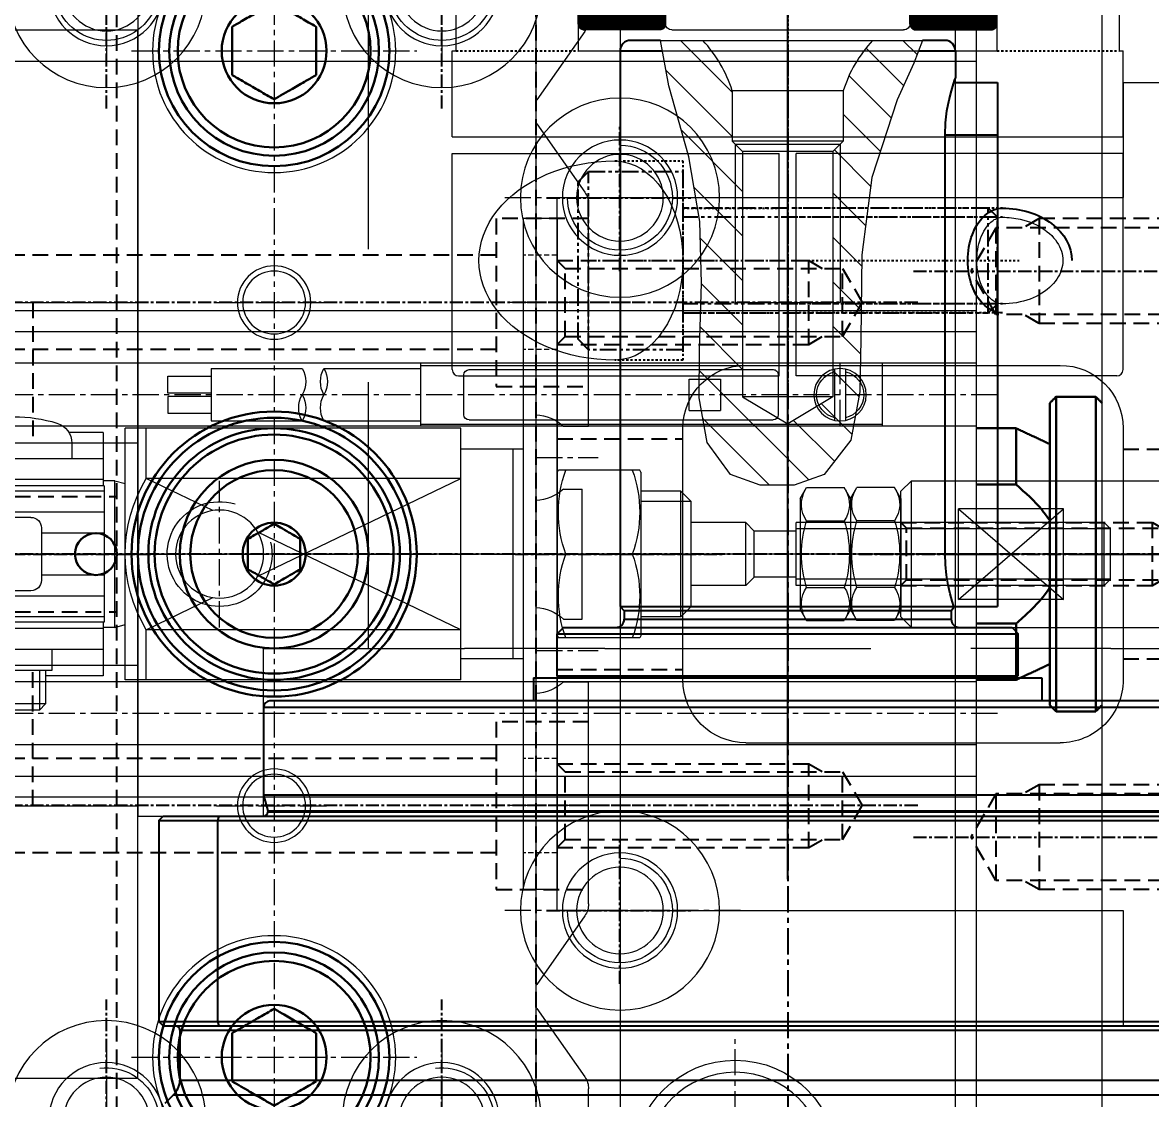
# Model space of a CAD drawing. Header units: millimetres. Extents: x -32759 to 129432, y 390 to 54305.
# Drawn here: x 21057.5 to 21111.3, y 24550.9 to 24602.3 of the extents above; entities that cross this region are included whole.
import ezdxf

# ---------------------------------------------------------------- set-up
doc = ezdxf.new("R2010")
doc.units = ezdxf.units.MM
for name, pattern in [('CENTER', [2, 1.25, -0.25, 0.25, -0.25]), ('DASHED', [19.05, 12.7, -6.35]), ('HIDDEN', [0.375, 0.25, -0.125]), ('PHANTOM2', [31.75, 15.875, -3.175, 3.175, -3.175, 3.175, -3.175])]:
    doc.linetypes.add(name, pattern=pattern)
for name, color, linetype in [('02___PRT_ALL_AXES', 7, 'Continuous'), ('1', 20, 'Continuous'), ('2', 2, 'DASHED'), ('7_ALL_FEATURES', 7, 'Continuous'), ('CENTER', 1, 'CENTER'), ('CL', 1, 'CENTER'), ('HIDDEN', 2, 'HIDDEN'), ('HL', 2, 'HIDDEN'), ('PHANTOM', 4, 'PHANTOM2'), ('THIN', 3, 'Continuous')]:
    doc.layers.add(name, color=color, linetype=linetype)
doc.layers.add('_BODY', color=7, linetype='Continuous', lineweight=13)
doc.styles.get("Standard").update_dxf_attribs({"font": 'arial.ttf'})
doc.dimstyles.new('AM_ISO$0', dxfattribs={"dimtxt": 3.5, "dimasz": 3.5, "dimexe": 1, "dimexo": 1, "dimgap": 1.5, "dimtad": 1, "dimdsep": 46, "dimtxsty": 'Standard', "dimcen": 0, "dimclrd": 256, "dimclre": 256, "dimclrt": 2, "dimadec": 0, "dimazin": 2, "dimtp": 0.1, "dimtm": 0.1, "dimtfac": 0.71, "dimtdec": 3, "dimtmove": 0, "dimatfit": 3, "dimfxl": 1, "dimlwd": -1, "dimlwe": -1, "dimarcsym": 1})

# ---------------------------------------------------------------- blocks, each defined once
blk = doc.blocks.new('A$C5A9C4EEB')
at = {"color": 6, "linetype": 'Continuous', "lineweight": 15}
for p, q in [((2, 5), (2, 57)), ((2, 0), (2, 5)), ((84.5, 0), (2, 0))]:
    blk.add_line(p, q, dxfattribs=at)
at = {"layer": '1'}
blk.add_line((-1, 31), (89, 31), dxfattribs=at)
at = {"layer": '2', "lineweight": 15}
for p, q in [((10, 46.412), (10, 56)), ((10, 46.412), (10, 39.73)), ((10, 22.27), (10, 39.73)), ((10, 22.27), (10, 15.588)), ((10, 6), (10, 15.588)), ((10, 11), (86, 11)), ((2, 6), (10, 6))]:
    blk.add_line(p, q, dxfattribs=at)
blk = doc.blocks.new('JO COUPLING_JC32C')
at = {"layer": 'THIN'}
h = blk.add_hatch(dxfattribs=at)
h.set_pattern_fill('ANSI37', color=256, scale=0.1, style=0)
h.set_pattern_definition([(45, (14464.551106, 2501.035035), (-0.008838835, 0.008838835), []), (135, (14464.551106, 2501.035035), (-0.008838835, -0.008838835), [])])
edge = h.paths.add_edge_path()
edge.add_line((14463.932, 2505.83), (14474.332, 2505.83))
edge.add_arc((14474.332, 2506.13), 0.3, 270, 360)
edge.add_line((14474.632, 2506.13), (14474.632, 2509.689))
edge.add_arc((14474.332, 2509.689), 0.3, 0, 90)
edge.add_line((14474.332, 2509.989), (14463.932, 2509.989))
edge.add_arc((14463.932, 2509.689), 0.3, 90, 180)
edge.add_line((14463.632, 2509.689), (14463.632, 2506.13))
edge.add_arc((14463.932, 2506.13), 0.3, 180, 270)
at = {"layer": 'THIN', "extrusion": (-2.99932e-32, -1.22461e-16, -1)}
h = blk.add_hatch(dxfattribs=at)
h.set_pattern_fill('ANSI37', color=256, scale=0.1, angle=180, style=0)
h.set_pattern_definition([(225, (-14464.551106, 2498.964965), (0.008838835, -0.008838835), []), (315, (-14464.551106, 2498.964965), (0.008838835, 0.008838835), [])])
edge = h.paths.add_edge_path()
edge.add_line((-14463.932, 2494.17), (-14474.332, 2494.17))
edge.add_arc((-14474.332, 2493.87), 0.3, 90, 180)
edge.add_line((-14474.632, 2493.87), (-14474.632, 2490.311))
edge.add_arc((-14474.332, 2490.311), 0.3, 180, 270)
edge.add_line((-14474.332, 2490.011), (-14463.932, 2490.011))
edge.add_arc((-14463.932, 2490.311), 0.3, 270, 360)
edge.add_line((-14463.632, 2490.311), (-14463.632, 2493.87))
edge.add_arc((-14463.932, 2493.87), 0.3, 0, 90)
at = {"ltscale": 0.1}
for p, q in [((14447.432, 2516), (14462.332, 2516)), ((14447.132, 2515.7), (14447.132, 2484.3)), ((14462.632, 2515.7), (14462.632, 2505.83)), ((14462.632, 2505.83), (14474.332, 2505.83)), ((14474.632, 2505.53), (14474.632, 2494.47)), ((14457.732, 2484), (14457.732, 2503.2)), ((14457.732, 2503.2), (14458.532, 2503.2)), ((14458.532, 2503.2), (14458.532, 2484)), ((14462.632, 2494.17), (14474.332, 2494.17)), ((14462.632, 2484.3), (14462.632, 2494.17)), ((14457.732, 2484), (14447.432, 2484)), ((14458.532, 2484), (14462.332, 2484))]:
    blk.add_line(p, q, dxfattribs=at)
at = {"ltscale": 0.1, "extrusion": (1.22461e-16, -2.99932e-32, -1)}
for p, q in [((14479.732, 2516), (14475.632, 2516)), ((14475.632, 2516), (14475.632, 2515.819)), ((14479.732, 2516), (14479.732, 2484)), ((14490.832, 2516), (14480.532, 2516)), ((14480.532, 2516), (14480.532, 2500.4)), ((14463.632, 2515.519), (14463.632, 2510.289)), ((14475.632, 2515.819), (14463.932, 2515.819)), ((14491.132, 2515.7), (14491.132, 2500.4)), ((14463.932, 2509.989), (14475.632, 2509.989)), ((14475.632, 2509.989), (14475.632, 2490.011)), ((14491.132, 2500.4), (14480.532, 2500.4)), ((14491.132, 2499.6), (14480.532, 2499.6)), ((14480.532, 2484), (14480.532, 2499.6)), ((14491.132, 2484.3), (14491.132, 2499.6)), ((14463.632, 2489.711), (14463.632, 2484.481)), ((14475.632, 2490.011), (14463.932, 2490.011)), ((14463.932, 2484.181), (14475.632, 2484.181)), ((14475.632, 2484.181), (14475.632, 2484)), ((14479.732, 2484), (14475.632, 2484)), ((14490.832, 2484), (14480.532, 2484))]:
    blk.add_line(p, q, dxfattribs=at)
at = {"ltscale": 0.1}
blk.add_lwpolyline([(14463.932, 2505.83), (14474.332, 2505.83, 0.414214), (14474.632, 2506.13), (14474.632, 2509.689, 0.414214), (14474.332, 2509.989), (14463.932, 2509.989, 0.414214), (14463.632, 2509.689), (14463.632, 2506.13, 0.414214)], format="xyb", close=True, dxfattribs=at)
at = {"ltscale": 0.1, "extrusion": (-2.99932e-32, -1.22461e-16, -1)}
blk.add_lwpolyline([(-14463.932, 2494.17), (-14474.332, 2494.17, 0.414214), (-14474.632, 2493.87), (-14474.632, 2490.311, 0.414214), (-14474.332, 2490.011), (-14463.932, 2490.011, 0.414214), (-14463.632, 2490.311), (-14463.632, 2493.87, 0.414214)], format="xyb", close=True, dxfattribs=at)
at = {"ltscale": 0.1}
blk.add_circle((14452.632, 2489), 4.75, dxfattribs=at)
for centre, start, end in [((14447.432, 2515.7), 90, 180), ((14462.332, 2515.7), 0, 90), ((14474.332, 2505.53), 0, 90), ((14474.332, 2494.47), 270, 0), ((14447.432, 2484.3), 180, 270), ((14462.332, 2484.3), 270, 0)]:
    blk.add_arc(centre, 0.3, start, end, dxfattribs=at)
at = {"ltscale": 0.1, "extrusion": (1.22461e-16, -2.99932e-32, -1)}
for centre, start, end in [((-14490.832, 2515.7), 90, 180), ((-14463.932, 2515.519), 0, 90), ((-14463.932, 2510.289), 270, 0), ((-14463.932, 2489.711), 0, 90), ((-14463.932, 2484.481), 270, 0), ((-14490.832, 2484.3), 180, 270)]:
    blk.add_arc(centre, 0.3, start, end, dxfattribs=at)
at = {"ltscale": 0.1}
for major_axis, ratio, start_param, end_param in [((0, 6.486), 0.732362, 4.712389, 7.853982), ((4.75, 0), 0.682723, 3.141593, 6.283185)]:
    blk.add_ellipse((14485.632, 2508.243), major_axis=major_axis, ratio=ratio, start_param=start_param, end_param=end_param, dxfattribs=at)
for points, knots in [([(14487.699, 2489.756), (14487.699, 2489.875), (14487.668, 2489.996), (14487.527, 2490.247), (14487.415, 2490.376), (14487.107, 2490.612), (14486.912, 2490.719), (14486.466, 2490.881), (14486.216, 2490.938), (14485.577, 2491.001), (14485.18, 2490.97), (14484.475, 2490.787), (14484.169, 2490.634), (14483.795, 2490.324), (14483.686, 2490.179), (14483.584, 2489.944), (14483.565, 2489.85), (14483.565, 2489.756)], [0, 0, 0, 0, 0.355811, 0.355811, 0.711622, 0.711622, 1.067433, 1.067433, 1.423243, 1.423243, 1.944891, 1.944891, 2.466538, 2.466538, 2.861213, 2.861213, 3.141593, 3.141593, 3.141593, 3.141593]), ([(14483.565, 2489.756), (14483.565, 2489.468), (14483.597, 2489.18), (14483.758, 2488.463), (14483.936, 2488.057), (14484.396, 2487.412), (14484.676, 2487.173), (14485.259, 2486.893), (14485.562, 2486.848), (14486.16, 2486.943), (14486.458, 2487.085), (14486.997, 2487.559), (14487.235, 2487.891), (14487.576, 2488.682), (14487.677, 2489.138), (14487.698, 2489.653), (14487.699, 2489.705), (14487.699, 2489.756)], [1.570796, 1.570796, 1.570796, 1.570796, 1.860533, 1.860533, 2.327208, 2.327208, 2.793882, 2.793882, 3.260557, 3.260557, 3.727231, 3.727231, 4.193906, 4.193906, 4.66058, 4.66058, 4.712389, 4.712389, 4.712389, 4.712389])]:
    blk.add_open_spline(points, degree=3, knots=knots, dxfattribs=at)
at = {"layer": 'CENTER', "ltscale": 0.05}
for p, q in [((14485.632, 2509.043), (14485.632, 2488.956)), ((14446.332, 2500), (14491.932, 2500)), ((14452.632, 2494.05), (14452.632, 2483.95)), ((14457.682, 2489), (14447.582, 2489))]:
    blk.add_line(p, q, dxfattribs=at)
at = {"layer": 'HIDDEN', "ltscale": 0.1, "extrusion": (1.22461e-16, -2.99932e-32, -1)}
for p, q in [((14475.632, 2515.819), (14475.632, 2509.989)), ((14475.632, 2490.011), (14475.632, 2484.181))]:
    blk.add_line(p, q, dxfattribs=at)
at = {"layer": 'HIDDEN', "ltscale": 0.1}
for p, q in [((14480.882, 2508.243), (14480.882, 2505)), ((14490.382, 2505), (14490.382, 2508.243)), ((14462.632, 2505.83), (14462.632, 2494.17)), ((14480.882, 2505), (14490.382, 2505)), ((14483.132, 2505), (14483.132, 2500.4)), ((14488.132, 2505), (14488.132, 2500.4)), ((14483.132, 2489.756), (14483.132, 2499.6)), ((14483.565, 2489.756), (14483.565, 2499.6)), ((14487.699, 2489.756), (14487.699, 2499.6)), ((14488.132, 2489.756), (14488.132, 2499.6))]:
    blk.add_line(p, q, dxfattribs=at)
at = {"layer": 'PHANTOM', "ltscale": 0.05}
for p, q in [((14489.882, 2509.5), (14481.382, 2509.5)), ((14483.565, 2490), (14483.565, 2505)), ((14487.699, 2490), (14487.699, 2505)), ((14488.132, 2490.433), (14483.132, 2490.433))]:
    blk.add_line(p, q, dxfattribs=at)
for points in [[(14489.882, 2505), (14489.882, 2509.5), (14489.382, 2510), (14481.882, 2510), (14481.382, 2509.5), (14481.382, 2505)], [(14455.042, 2489), (14453.837, 2491.087), (14451.427, 2491.087), (14450.222, 2489), (14451.427, 2486.913), (14453.837, 2486.913)]]:
    blk.add_lwpolyline(points, close=True, dxfattribs=at)
blk.add_lwpolyline([(14488.132, 2505), (14488.132, 2490.433), (14487.699, 2490), (14483.565, 2490), (14483.132, 2490.433), (14483.132, 2505)], dxfattribs=at)
for radius in [4.25, 2.41]:
    blk.add_circle((14452.632, 2489), radius, dxfattribs=at)
at = {"layer": 'THIN', "ltscale": 0.1}
for major_axis, ratio, start_param in [((2.5, 0), 0.662355, 0), ((0, 3.312), 0.754883, 1.570796)]:
    blk.add_ellipse((14485.632, 2489.756), major_axis=major_axis, ratio=ratio, start_param=start_param, end_param=3.141593, dxfattribs=at)
blk.add_text('JC32C', height=0.96).set_placement((14447.856, 2514.256))
blk = doc.blocks.new('A$C276F20C4')
at = {"color": 7, "linetype": 'Continuous'}
for p, q in [((0, 26.938), (0, 39.422)), ((0, 39.422), (1.083, 39.021)), ((1.083, 39.021), (2.827, 38.219)), ((2.827, 38.219), (6.544, 37.007)), ((6.544, 37.007), (10.233, 36.537)), ((10.233, 36.537), (14.245, 36.481)), ((14.245, 36.481), (16.766, 36.447)), ((16.766, 36.447), (19.066, 36.011)), ((2.4, 35.65), (2.4, 30.35)), ((2.4, 35.65), (4.8, 35.65)), ((4.8, 35.65), (4.8, 30.35)), ((4.8, 35.65), (5.3, 35.15)), ((19.066, 36.011), (20.698, 34.744)), ((4.95, 30.5), (4.95, 35.5)), ((5.3, 35.15), (5.3, 30.85)), ((5.3, 35.15), (17, 35.15)), ((12.5, 30.5), (12.5, 35.5)), ((17, 35.15), (17, 30.85)), ((17, 35.15), (18.292, 33)), ((20.698, 34.744), (21.215, 33.305)), ((17, 30.85), (18.292, 33)), ((21.215, 33.305), (21.22, 31.687)), ((21.22, 31.687), (20.698, 30.276)), ((4.8, 30.35), (5.3, 30.85)), ((5.3, 30.85), (17, 30.85)), ((2.4, 30.35), (4.8, 30.35)), ((20.698, 30.276), (19.172, 29.151)), ((19.172, 29.151), (17.046, 28.777)), ((8.632, 28.801), (5.557, 28.29)), ((11.582, 28.889), (8.632, 28.801)), ((14.741, 28.787), (11.582, 28.889)), ((17.046, 28.777), (14.741, 28.787)), ((5.557, 28.29), (2.171, 27.332)), ((2.171, 27.332), (0, 26.938))]:
    blk.add_line(p, q, dxfattribs=at)
at = {"color": 2, "linetype": 'Continuous'}
for p, q in [((0, 38.492), (0.678, 39.171)), ((0.377, 36.748), (2.156, 38.527)), ((1.686, 35.935), (3.688, 37.938)), ((3.522, 35.65), (5.288, 37.416)), ((5.221, 35.229), (6.948, 36.955)), ((7.264, 35.15), (8.83, 36.716)), ((9.386, 35.15), (10.765, 36.53)), ((11.507, 35.15), (12.858, 36.501)), ((13.628, 35.15), (14.95, 36.472)), ((15.75, 35.15), (17.002, 36.402)), ((17.327, 34.606), (18.785, 36.064)), ((4.95, 35.5), (12.5, 35.5)), ((18.123, 33.281), (20.072, 35.23)), ((15.746, 28.782), (20.965, 34.001)), ((18.036, 28.951), (21.219, 32.134)), ((4.288, 27.931), (7.207, 30.85)), ((7.01, 28.532), (9.328, 30.85)), ((9.424, 28.825), (11.45, 30.85)), ((11.609, 28.888), (13.571, 30.85)), ((13.664, 28.822), (15.692, 30.85)), ((0, 27.886), (2.464, 30.35)), ((1.433, 27.198), (4.586, 30.35)), ((4.95, 30.5), (12.5, 30.5))]:
    blk.add_line(p, q, dxfattribs=at)
at = {"color": 7, "linetype": 'Continuous'}
for centre, start, end in [((4.296, 41.658), 227.0043, 252.4828), ((4.296, 24.342), 107.5172, 132.9957)]:
    blk.add_arc(centre, 6.3, start, end, dxfattribs=at)
at = {"layer": '02___PRT_ALL_AXES', "color": 7, "linetype": 'Continuous'}
for p, q in [((30.3, 44), (28.3, 44)), ((27.1, 40.9), (27.2, 40.8)), ((27.2, 40.8), (27.2, 25.2)), ((27.2, 40.8), (27.6, 40.8)), ((27, 25), (27.2, 25.2)), ((27.2, 25.2), (27.6, 25.2)), ((30.3, 22), (28.3, 22)), ((31.8, 8), (36, 8))]:
    blk.add_line(p, q, dxfattribs=at)
at = {"layer": '02___PRT_ALL_AXES', "color": 2, "linetype": 'CENTER'}
blk.add_line((0.343, 33), (138.531, 33), dxfattribs=at)
at = {"layer": '7_ALL_FEATURES', "color": 7, "linetype": 'Continuous'}
for p, q in [((37, 3.2), (37, 62.8)), ((37.2, 3), (37.2, 63)), ((46.8, 3), (46.8, 63)), ((47, 3.2), (47, 62.8)), ((47.2, 4), (47.2, 62)), ((49.586, 4), (49.586, 62)), ((50.293, 3.707), (50.293, 62.293)), ((31.5, 57.7), (31.5, 8.3)), ((31.8, 8), (31.8, 58)), ((36, 58), (36, 8)), ((36.746, 8.2), (36.746, 57.8)), ((36.8, 8.2), (36.8, 57.8)), ((30.4, 20.872), (30.4, 45.128)), ((30.4, 45.128), (31.5, 45.128)), ((28, 43.7), (28.3, 44)), ((28, 22.3), (28, 43.7)), ((28.3, 22), (28.3, 44)), ((30.3, 22), (30.3, 44)), ((30.3, 43.31), (30.4, 43.31)), ((2, 40.932), (2, 43)), ((2, 43), (27, 43)), ((4.5, 40.505), (4.5, 43)), ((24.5, 40.505), (24.5, 43)), ((27, 25), (27, 43)), ((0.5, 39.237), (0.5, 41)), ((0.5, 41), (1.8, 41)), ((0, 40.5), (0, 39.422)), ((24.5, 40.505), (4.5, 40.505)), ((27.6, 25.2), (27.6, 40.8)), ((0, 26.938), (0, 25.5)), ((0.5, 25), (0.5, 27.029)), ((0.5, 25), (27, 25)), ((30.3, 22.69), (30.4, 22.69)), ((28, 22.3), (28.3, 22)), ((30.4, 20.872), (31.5, 20.872)), ((36, 8), (36.746, 8.2)), ((36.746, 8.2), (36.8, 8.2)), ((37, 5.87), (37.2, 5.792)), ((37.2, 5.792), (46.8, 5.792)), ((46.8, 5.792), (47, 5.87)), ((47.2, 4), (49.586, 4)), ((50.293, 3.707), (50.707, 3.293)), ((37.2, 3), (37, 3.2)), ((37.2, 3), (46.8, 3)), ((47, 3.2), (46.8, 3))]:
    blk.add_line(p, q, dxfattribs=at)
for points in [[(2.066, 40.91), (1.865, 40.977), (1.8, 41)], [(27, 40.931), (26.747, 40.851), (26.401, 40.755), (25.979, 40.657), (25.503, 40.576), (25, 40.523), (24.5, 40.505)], [(27.1, 40.9), (27.089, 40.903), (27.056, 40.914), (27, 40.931)], [(4.5, 40.505), (3.931, 40.528), (3.363, 40.595), (2.84, 40.696), (2.397, 40.809), (2.066, 40.91)]]:
    blk.add_lwpolyline(points, dxfattribs=at)
for centre, radius, start, end in [((0.5, 40.5), 0.5, 90, 180), ((27.6, 41.2), 0.4, 270, 360), ((0.5, 25.5), 0.5, 180, 270), ((27.6, 24.8), 0.4, 0, 90), ((31.8, 8.3), 0.3, 180, 270), ((36.8, 8), 0.2, 0, 90), ((47.2, 3.8), 0.2, 90, 180), ((49.586, 3), 1, 45, 90)]:
    blk.add_arc(centre, radius, start, end, dxfattribs=at)
blk = doc.blocks.new('tyeww')
at = {"xscale": -1}
blk.add_blockref('A$C276F20C4', (245011.393, 41902.568), dxfattribs=at)
blk.add_blockref('A$C5A9C4EEB', (244972.393, 41904.568))
at = {"color": 211, "rotation": 180}
blk.add_blockref('JO COUPLING_JC32C', (259486.525, 44435.568), dxfattribs=at)
blk = doc.blocks.new('*D660')
at = {"linetype": 'ByBlock', "ltscale": 0.5, "transparency": 16777216}
for p, q in [((208653.427, 29756.315), (208653.427, 29759.373)), ((208656.927, 29758.373), (208744.927, 29758.373)), ((208748.427, 29758.037), (208748.427, 29757.373))]:
    blk.add_line(p, q, dxfattribs=at)
at = {"ltscale": 0.5, "transparency": 16777216}
for points in [[(208656.927, 29758.957), (208656.927, 29757.79), (208653.427, 29758.373)], [(208744.927, 29758.957), (208744.927, 29757.79), (208748.427, 29758.373)]]:
    blk.add_solid(points, dxfattribs=at)
at = {"layer": 'Defpoints', "color": 0, "ltscale": 0.5, "transparency": 16777216}
for p in [(208748.427, 29759.037), (208748.427, 29758.373), (208653.427, 29755.315)]:
    blk.add_point(p, dxfattribs=at)
at = {"color": 2, "ltscale": 0.5, "transparency": 16777216, "insert": (208700.927, 29761.623), "char_height": 3.5, "attachment_point": 5, "bg_fill": 3, "box_fill_scale": 1.1, "bg_fill_color": 256, "bg_fill_true_color": 13158600, "bg_fill_transparency": 7062}
blk.add_mtext('95', dxfattribs=at)
blk = doc.blocks.new('tywerert')
for p, q in [((237778.667, 36653.444), (237778.667, 36749.444)), ((237772.667, 36655.944), (237772.667, 36746.944)), ((237778.667, 36724.944), (237916.167, 36724.944)), ((237778.667, 36713.044), (237916.167, 36713.044)), ((237778.667, 36712.044), (237916.167, 36712.044)), ((237778.667, 36710.544), (237916.167, 36710.544)), ((237815.167, 36710.294), (237815.167, 36707.794)), ((237778.667, 36707.544), (237916.167, 36707.544)), ((237778.667, 36695.344), (237916.167, 36695.344)), ((237778.667, 36692.344), (237916.167, 36692.344)), ((237778.667, 36690.844), (237916.167, 36690.844)), ((237778.667, 36689.844), (237916.167, 36689.844))]:
    blk.add_line(p, q)
at = {"color": 2, "linetype": 'CENTER'}
for p, q in [((237795.667, 36724.194), (237795.667, 36712.694)), ((237789.917, 36718.444), (237801.417, 36718.444)), ((237785.167, 36707.544), (237785.167, 36710.544)), ((237777.667, 36709.044), (237917.167, 36709.044)), ((237761.667, 36701.444), (237917.167, 36701.444)), ((237777.667, 36693.844), (237917.167, 36693.844)), ((237795.667, 36690.194), (237795.667, 36678.694)), ((237789.917, 36684.444), (237801.417, 36684.444)), ((237790.167, 36666.583), (237790.167, 36678.306))]:
    blk.add_line(p, q, dxfattribs=at)
at = {"linetype": 'Continuous'}
for p, q in [((237783.167, 36710.544), (237783.167, 36707.544)), ((237805.167, 36710.444), (237783.167, 36710.444)), ((237784.917, 36710.269), (237784.917, 36707.82)), ((237785.417, 36707.82), (237785.417, 36710.269)), ((237787.667, 36707.644), (237787.667, 36710.444)), ((237802.867, 36710.244), (237788.367, 36710.244)), ((237805.167, 36707.544), (237805.167, 36710.544)), ((237809.79, 36710.294), (237805.167, 36710.294)), ((237815.167, 36710.294), (237810.828, 36710.294)), ((237788.117, 36709.994), (237788.117, 36708.094)), ((237792.367, 36709.794), (237790.867, 36709.794)), ((237790.867, 36709.794), (237790.867, 36708.294)), ((237792.367, 36708.294), (237792.367, 36709.794)), ((237803.117, 36708.094), (237803.117, 36709.994)), ((237817.235, 36709.924), (237815.167, 36709.924)), ((237817.235, 36709.124), (237817.235, 36709.924)), ((237815.167, 36709.124), (237817.235, 36709.124)), ((237815.167, 36708.964), (237817.235, 36708.964)), ((237817.235, 36708.964), (237817.235, 36708.164)), ((237792.367, 36708.294), (237790.867, 36708.294)), ((237817.235, 36708.164), (237815.167, 36708.164)), ((237805.167, 36707.644), (237783.167, 36707.644)), ((237802.867, 36707.844), (237788.367, 36707.844)), ((237809.79, 36707.794), (237805.167, 36707.794)), ((237815.167, 36707.794), (237810.828, 36707.794))]:
    blk.add_line(p, q, dxfattribs=at)
at = {"color": 7, "linetype": 'Continuous', "lineweight": 30}
for p, q in [((237772.967, 36708.944), (237772.967, 36694.084)), ((237774.867, 36694.084), (237774.867, 36708.944)), ((237775.167, 36708.644), (237775.167, 36694.244)), ((237776.775, 36704.761), (237776.775, 36707.444)), ((237776.775, 36704.761), (237778.667, 36704.761)), ((237778.667, 36698.128), (237776.775, 36698.128)), ((237776.775, 36695.444), (237776.775, 36698.128)), ((237772.967, 36694.084), (237772.967, 36693.944)), ((237774.867, 36693.944), (237774.867, 36694.084))]:
    blk.add_line(p, q, dxfattribs=at)
for centre, radius in [((237795.667, 36718.444), 4.75), ((237795.667, 36718.444), 2.75), ((237785.167, 36709.044), 1.25), ((237795.667, 36684.444), 4.75), ((237795.667, 36684.444), 2.75), ((237790.167, 36672.444), 4.283)]:
    blk.add_circle(centre, radius)
for start, end in [(102.8396, 257.1604), (282.8396, 77.1604)]:
    blk.add_arc((237785.167, 36709.044), 1.125, start, end)
at = {"linetype": 'Continuous'}
for centre, start, end in [((237788.367, 36709.994), 90, 180), ((237802.867, 36709.994), 0, 90), ((237788.367, 36708.094), 180, 270), ((237802.867, 36708.094), 270, 0)]:
    blk.add_arc(centre, 0.25, start, end, dxfattribs=at)
at = {"color": 2}
for centre, radius, start, end in [((237810.872, 36709.669), 1.25, 150, 210), ((237808.707, 36709.669), 1.25, 330, 30), ((237811.911, 36709.669), 1.25, 150, 210), ((237808.707, 36708.419), 1.25, 330, 30), ((237811.911, 36708.419), 1.25, 150, 210), ((237809.746, 36708.419), 1.25, 330, 30), ((237790.167, 36672.444), 4.861, 275.973, 185.973)]:
    blk.add_arc(centre, radius, start, end, dxfattribs=at)
at = {"color": 7, "linetype": 'Continuous', "lineweight": 30}
for points in [[(237772.967, 36708.944), (237772.667, 36708.644)], [(237774.867, 36708.944), (237772.967, 36708.944)], [(237775.167, 36708.644), (237774.867, 36708.944)], [(237776.775, 36707.444), (237775.167, 36706.694)], [(237778.667, 36707.444), (237776.775, 36707.444)], [(237775.167, 36696.194), (237776.775, 36695.444)], [(237776.775, 36695.444), (237778.667, 36695.444)], [(237772.667, 36694.244), (237772.967, 36693.944)], [(237774.867, 36693.944), (237775.167, 36694.244)], [(237772.967, 36693.944), (237774.867, 36693.944)]]:
    blk.add_open_spline(points, degree=1, dxfattribs=at)
for points, knots in [([(237775.167, 36703.045), (237775.282, 36703.207), (237775.737, 36703.849), (237776.331, 36704.371), (237776.775, 36704.761)], [0, 0, 0, 0, 0.252304, 1, 1, 1, 1]), ([(237776.775, 36698.128), (237776.557, 36698.319), (237776.02, 36698.788), (237775.485, 36699.373), (237775.207, 36699.783), (237775.167, 36699.844)], [0, 0, 0, 0, 0.369196, 0.907511, 1, 1, 1, 1])]:
    blk.add_open_spline(points, degree=3, knots=knots, dxfattribs=at)
blk = doc.blocks.new('fgture')
at = {"linetype": 'Continuous'}
for p, q in [((240874.932, 36539.98), (240873.332, 36539.98)), ((240850.532, 36529.53), (240850.532, 36531.13)), ((240850.832, 36528.53), (240850.832, 36529.53)), ((240873.332, 36528.98), (240870.332, 36528.98)), ((240873.332, 36518.98), (240870.332, 36518.98)), ((240874.932, 36507.98), (240873.332, 36507.98))]:
    blk.add_line(p, q, dxfattribs=at)
for p, q in [((240873.332, 36539.98), (240873.332, 36507.98)), ((240874.932, 36507.98), (240874.932, 36539.98)), ((240850.232, 36531.43), (240847.832, 36531.43)), ((240850.232, 36531.43), (240850.532, 36531.13)), ((240850.532, 36531.13), (240847.532, 36531.13)), ((240853.282, 36529.78), (240850.532, 36529.78)), ((240853.282, 36527.23), (240853.282, 36529.78)), ((240870.332, 36529.98), (240854.332, 36529.98)), ((240854.332, 36529.98), (240854.332, 36517.98)), ((240855.332, 36529.98), (240855.332, 36527.586)), ((240870.332, 36529.98), (240870.332, 36517.98)), ((240850.832, 36529.53), (240847.232, 36529.53)), ((240872.832, 36528.98), (240872.832, 36518.98)), ((240873.332, 36528.98), (240873.332, 36518.98)), ((240853.282, 36528.53), (240844.782, 36528.53)), ((240870.332, 36527.586), (240855.332, 36527.586)), ((240874.932, 36527.88), (240874.99, 36527.98)), ((240874.932, 36520.08), (240874.932, 36527.88)), ((240878.874, 36527.98), (240874.99, 36527.98)), ((240878.932, 36527.88), (240878.874, 36527.98)), ((240878.932, 36520.08), (240878.932, 36527.88)), ((240853.332, 36527.23), (240827.332, 36527.23)), ((240853.282, 36527.53), (240844.782, 36527.53)), ((240853.832, 36527.48), (240853.282, 36527.48)), ((240853.332, 36520.73), (240853.332, 36527.23)), ((240853.832, 36527.48), (240854.332, 36527.346)), ((240853.832, 36527.48), (240853.832, 36520.48)), ((240886.532, 36526.63), (240886.835, 36527.156)), ((240886.835, 36527.156), (240888.629, 36527.156)), ((240888.932, 36526.63), (240888.629, 36527.156)), ((240888.932, 36526.63), (240889.235, 36527.156)), ((240891.029, 36527.156), (240889.235, 36527.156)), ((240891.332, 36526.63), (240891.029, 36527.156)), ((240853.332, 36526.98), (240827.332, 36526.98)), ((240880.832, 36526.98), (240878.932, 36526.98)), ((240880.832, 36526.98), (240881.332, 36526.48)), ((240880.832, 36526.98), (240880.832, 36520.98)), ((240886.532, 36521.33), (240886.532, 36526.63)), ((240888.932, 36521.33), (240888.932, 36526.63)), ((240888.932, 36521.33), (240888.932, 36526.63)), ((240891.332, 36521.33), (240891.332, 36526.63)), ((240853.332, 36525.98), (240835.832, 36525.98)), ((240881.332, 36526.48), (240881.332, 36521.48)), ((240849.832, 36525.73), (240847.832, 36525.73)), ((240883.932, 36525.48), (240881.332, 36525.48)), ((240883.932, 36525.48), (240883.932, 36522.48)), ((240883.932, 36525.48), (240884.332, 36525.08)), ((240886.332, 36525.48), (240886.332, 36522.48)), ((240891.353, 36525.48), (240886.332, 36525.48)), ((240886.835, 36525.568), (240888.629, 36525.568)), ((240891.029, 36525.568), (240889.235, 36525.568)), ((240901.032, 36525.48), (240901.332, 36525.18)), ((240901.032, 36525.48), (240901.032, 36522.48)), ((240850.332, 36522.73), (240850.332, 36525.23)), ((240853.332, 36524.98), (240850.332, 36524.98)), ((240884.332, 36525.08), (240884.332, 36522.88)), ((240886.332, 36525.08), (240884.332, 36525.08)), ((240901.332, 36525.18), (240901.332, 36522.78)), ((240878.517, 36523.98), (240875.347, 36523.98)), ((240853.332, 36522.98), (240850.332, 36522.98)), ((240884.332, 36522.88), (240883.932, 36522.48)), ((240886.332, 36522.88), (240884.332, 36522.88)), ((240901.332, 36522.78), (240901.032, 36522.48)), ((240849.832, 36522.23), (240847.832, 36522.23)), ((240883.932, 36522.48), (240881.332, 36522.48)), ((240891.353, 36522.48), (240886.332, 36522.48)), ((240886.835, 36522.393), (240888.629, 36522.393)), ((240891.029, 36522.393), (240889.235, 36522.393)), ((240853.332, 36521.98), (240835.832, 36521.98)), ((240881.332, 36521.48), (240880.832, 36520.98)), ((240886.532, 36521.33), (240886.835, 36520.805)), ((240888.932, 36521.33), (240888.629, 36520.805)), ((240888.932, 36521.33), (240889.235, 36520.805)), ((240891.332, 36521.33), (240891.029, 36520.805)), ((240853.332, 36520.98), (240827.332, 36520.98)), ((240853.332, 36520.73), (240827.332, 36520.73)), ((240853.282, 36518.18), (240853.282, 36520.73)), ((240853.832, 36520.48), (240854.332, 36520.614)), ((240880.832, 36520.98), (240878.932, 36520.98)), ((240886.835, 36520.805), (240888.629, 36520.805)), ((240891.029, 36520.805), (240889.235, 36520.805)), ((240853.282, 36520.43), (240844.782, 36520.43)), ((240853.832, 36520.48), (240853.282, 36520.48)), ((240855.332, 36520.375), (240855.332, 36517.98)), ((240870.332, 36520.375), (240855.332, 36520.375)), ((240874.932, 36520.08), (240874.99, 36519.98)), ((240878.932, 36520.08), (240878.874, 36519.98)), ((240878.874, 36519.98), (240874.99, 36519.98)), ((240853.282, 36519.43), (240844.782, 36519.43)), ((240851.782, 36518.691), (240851.782, 36519.43)), ((240853.282, 36518.18), (240851.642, 36518.18)), ((240870.332, 36517.98), (240854.332, 36517.98))]:
    blk.add_line(p, q)
at = {"color": 3, "linetype": 'HIDDEN'}
for p, q in [((240874.932, 36538.23), (240873.332, 36538.23)), ((240874.932, 36533.73), (240873.332, 36533.73)), ((240874.932, 36514.23), (240873.332, 36514.23)), ((240874.932, 36509.73), (240873.332, 36509.73))]:
    blk.add_line(p, q, dxfattribs=at)
at = {"color": 2, "linetype": 'CENTER'}
for p, q in [((240875.932, 36535.98), (240872.332, 36535.98)), ((240858.832, 36527.48), (240858.832, 36520.48)), ((240875.932, 36511.98), (240872.332, 36511.98))]:
    blk.add_line(p, q, dxfattribs=at)
at = {"color": 2, "linetype": 'Continuous'}
blk.add_line((240850.232, 36529.53), (240850.232, 36531.43), dxfattribs=at)
at = {"color": 1}
for p, q in [((240855.332, 36527.586), (240858.514, 36526.056)), ((240870.332, 36527.586), (240860.652, 36522.932)), ((240860.652, 36525.029), (240870.332, 36520.375)), ((240858.514, 36521.905), (240855.332, 36520.375))]:
    blk.add_line(p, q, dxfattribs=at)
at = {"color": 2}
for p, q in [((240881.332, 36526.48), (240878.932, 36526.48)), ((240891.353, 36525.18), (240886.332, 36525.18)), ((240901.332, 36525.18), (240891.332, 36525.18)), ((240891.353, 36522.78), (240886.332, 36522.78)), ((240901.332, 36522.78), (240891.332, 36522.78)), ((240881.332, 36521.48), (240878.932, 36521.48))]:
    blk.add_line(p, q, dxfattribs=at)
at = {"ltscale": 0.5}
for p, q in [((240901.032, 36525.48), (240891.332, 36525.48)), ((240901.032, 36522.48), (240891.332, 36522.48))]:
    blk.add_line(p, q, dxfattribs=at)
at = {"color": 2, "linetype": 'CENTER', "ltscale": 0.5}
blk.add_line((240902.332, 36523.98), (240798.332, 36523.98), dxfattribs=at)
blk.add_circle((240858.832, 36523.98), 2.1)
for centre, radius, start, end in [((240861.332, 36523.98), 7, 148.9973, 211.0027), ((240880.767, 36525.98), 5.777, 159.7438, 200.2562), ((240873.098, 36525.98), 5.777, 339.7438, 20.2562), ((240887.981, 36526.358), 1.391, 150, 214.5651), ((240887.483, 36526.358), 1.391, 325.4349, 30), ((240890.381, 36526.358), 1.391, 150, 214.5651), ((240889.883, 36526.358), 1.391, 325.4349, 30), ((240849.832, 36525.23), 0.5, 0, 90), ((240891.844, 36523.98), 5.254, 162.412, 197.588), ((240883.62, 36523.98), 5.254, 342.412, 17.588), ((240894.244, 36523.98), 5.254, 162.412, 197.588), ((240886.02, 36523.98), 5.254, 342.412, 17.588), ((240880.767, 36521.98), 5.777, 159.7438, 200.2562), ((240873.098, 36521.98), 5.777, 339.7438, 20.2562), ((240849.832, 36522.73), 0.5, 270, 0), ((240887.981, 36521.603), 1.391, 145.4349, 210), ((240887.483, 36521.603), 1.391, 330, 34.5651), ((240890.381, 36521.603), 1.391, 145.4349, 210), ((240889.883, 36521.603), 1.391, 330, 34.5651), ((240850.782, 36518.691), 1, 286.9578, 0), ((240849.032, 36524.43), 7, 253.0422, 286.9578)]:
    blk.add_arc(centre, radius, start, end)
at = {"color": 2}
blk.add_arc((240858.832, 36523.98), 2.5, 346.6869, 287.0641, dxfattribs=at)
blk = doc.blocks.new('ueett')
at = {"layer": 'CL', "ltscale": 0.5}
blk.add_line((240904.395, 36645.908), (240885.995, 36645.908), dxfattribs=at)
at = {"layer": 'HL', "ltscale": 3}
for p, q in [((240887.995, 36647.408), (240888.265, 36647.138)), ((240887.995, 36647.408), (240899.995, 36647.408)), ((240888.265, 36647.138), (240888.265, 36644.679)), ((240888.265, 36647.138), (240901.224, 36647.138)), ((240899.995, 36647.408), (240899.995, 36644.408)), ((240899.995, 36647.408), (240900.464, 36647.138)), ((240901.224, 36647.138), (240901.224, 36644.679)), ((240901.224, 36647.138), (240901.934, 36645.908)), ((240901.224, 36644.679), (240901.934, 36645.908)), ((240887.995, 36644.408), (240888.265, 36644.679)), ((240888.265, 36644.679), (240901.224, 36644.679)), ((240899.995, 36644.408), (240900.464, 36644.679)), ((240887.995, 36644.408), (240899.995, 36644.408))]:
    blk.add_line(p, q, dxfattribs=at)
blk = doc.blocks.new('yuityrue')
at = {"ltscale": 0.5}
for p, q in [((240602.515, 35967.015), (240603.015, 35967.515)), ((240602.515, 35967.015), (240602.515, 35961.015)), ((240603.015, 35967.515), (240615.515, 35967.515)), ((240603.015, 35967.515), (240603.015, 35960.515)), ((240615.515, 35967.515), (240617.515, 35965.515)), ((240615.515, 35967.515), (240615.515, 35960.515)), ((240610.265, 35966.18), (240605.265, 35966.18)), ((240605.265, 35966.18), (240605.265, 35961.85)), ((240610.265, 35966.18), (240610.265, 35961.85)), ((240617.515, 35965.515), (240617.515, 35962.515)), ((240617.515, 35965.265), (240636.515, 35965.265)), ((240636.515, 35965.265), (240637.515, 35964.265)), ((240636.515, 35965.265), (240636.515, 35962.765)), ((240637.515, 35963.765), (240636.515, 35962.765)), ((240637.515, 35964.265), (240637.515, 35963.765)), ((240617.515, 35962.765), (240636.515, 35962.765)), ((240617.515, 35962.515), (240615.515, 35960.515)), ((240610.265, 35961.85), (240605.265, 35961.85)), ((240602.515, 35961.015), (240603.015, 35960.515)), ((240603.015, 35960.515), (240615.515, 35960.515))]:
    blk.add_line(p, q, dxfattribs=at)
at = {"color": 1, "ltscale": 0.5}
for p, q in [((240605.265, 35966.18), (240610.265, 35961.85)), ((240605.265, 35961.85), (240610.265, 35966.18))]:
    blk.add_line(p, q, dxfattribs=at)
at = {"layer": 'CL', "ltscale": 0.5}
blk.add_line((240600.515, 35964.015), (240639.515, 35964.015), dxfattribs=at)
blk.add_blockref('ueett', (-285.48, -681.894))
blk = doc.blocks.new('uiwr2rw')
at = {"layer": 'CL', "ltscale": 0.5}
blk.add_line((241008.991, 35881.516), (241018.991, 35881.516), dxfattribs=at)
at = {"layer": 'HL', "ltscale": 3}
for p, q in [((241010.991, 35887.016), (241016.991, 35887.016)), ((241010.991, 35876.016), (241016.991, 35876.016))]:
    blk.add_line(p, q, dxfattribs=at)
blk = doc.blocks.new('t7ityeery')
at = {"layer": 'CL', "ltscale": 0.5}
blk.add_line((241040.991, 35946.559), (241052.991, 35946.559), dxfattribs=at)
at = {"layer": 'HL', "ltscale": 3}
for p, q in [((241042.991, 35951.559), (241050.991, 35951.559)), ((241042.991, 35941.559), (241050.991, 35941.559))]:
    blk.add_line(p, q, dxfattribs=at)
blk = doc.blocks.new('yoihk')
at = {"layer": 'CL', "ltscale": 0.5}
blk.add_line((234824.544, 32471.831), (234804.544, 32471.831), dxfattribs=at)
at = {"layer": 'HL', "ltscale": 3}
for p, q in [((234806.544, 32474.331), (234806.977, 32473.898)), ((234806.544, 32474.331), (234818.544, 32474.331)), ((234818.544, 32474.331), (234818.544, 32469.331)), ((234818.544, 32474.331), (234819.294, 32473.898)), ((234806.977, 32473.898), (234806.977, 32469.764)), ((234806.977, 32473.898), (234820.611, 32473.898)), ((234820.611, 32473.898), (234820.611, 32469.764)), ((234820.611, 32473.898), (234821.804, 32471.831)), ((234820.611, 32469.764), (234821.804, 32471.831)), ((234806.544, 32469.331), (234806.977, 32469.764)), ((234806.977, 32469.764), (234820.611, 32469.764)), ((234818.544, 32469.331), (234819.294, 32469.764)), ((234806.544, 32469.331), (234818.544, 32469.331))]:
    blk.add_line(p, q, dxfattribs=at)
blk = doc.blocks.new('8yitur')
at = {"layer": 'CL', "ltscale": 0.5}
blk.add_line((240002.397, 36550.736), (239983.197, 36550.736), dxfattribs=at)
at = {"layer": 'HL', "ltscale": 3}
for p, q in [((239985.197, 36552.736), (239985.576, 36552.357)), ((239985.197, 36552.736), (239997.197, 36552.736)), ((239985.576, 36552.357), (239985.576, 36549.115)), ((239985.576, 36552.357), (239998.818, 36552.357)), ((239997.197, 36552.736), (239997.197, 36548.736)), ((239997.197, 36552.736), (239997.853, 36552.357)), ((239998.818, 36552.357), (239998.818, 36549.115)), ((239998.818, 36552.357), (239999.754, 36550.736)), ((239998.818, 36549.115), (239999.754, 36550.736)), ((239985.197, 36548.736), (239985.576, 36549.115)), ((239985.576, 36549.115), (239998.818, 36549.115)), ((239997.197, 36548.736), (239997.853, 36549.115)), ((239985.197, 36548.736), (239997.197, 36548.736))]:
    blk.add_line(p, q, dxfattribs=at)
blk = doc.blocks.new('y8o')
at = {"ltscale": 0.5}
for p, q in [((222316.395, 35754.071), (222324.395, 35754.071)), ((222316.395, 35748.571), (222316.395, 35754.071)), ((222324.395, 35709.071), (222324.395, 35754.071)), ((222289.395, 35748.571), (222316.395, 35748.571)), ((222289.395, 35748.571), (222289.395, 35714.571)), ((222298.395, 35740.571), (222313.395, 35740.571)), ((222295.395, 35737.571), (222295.395, 35725.571)), ((222316.395, 35725.571), (222316.395, 35737.571)), ((222298.395, 35722.571), (222313.395, 35722.571)), ((222289.395, 35714.571), (222316.395, 35714.571)), ((222316.395, 35709.071), (222316.395, 35714.571)), ((222316.395, 35709.071), (222324.395, 35709.071))]:
    blk.add_line(p, q, dxfattribs=at)
for centre, start, end in [((222298.395, 35737.571), 90, 180), ((222313.395, 35737.571), 360, 90), ((222298.395, 35725.571), 180, 270), ((222313.395, 35725.571), 270, 360)]:
    blk.add_arc(centre, 3, start, end, dxfattribs=at)
at = {"rotation": 180}
for p in [(457130.938, 68216.902), (457130.938, 68189.902)]:
    blk.add_blockref('yoihk', p, dxfattribs=at)
for name, p in [('8yitur', (-17695.802, -807.165)), ('uiwr2rw', (-18721.596, -149.946)), ('t7ityeery', (-18726.596, -214.988)), ('8yitur', (-17695.802, -831.165))]:
    blk.add_blockref(name, p)
blk = doc.blocks.new('yioil')
for name, p in [('y8o', (-688.261, -642.202)), ('fgture', (-19273.798, -1434.611)), ('yuityrue', (-18984.981, -874.646))]:
    blk.add_blockref(name, p)
blk = doc.blocks.new('y8iil')
at = {"rotation": 180}
blk.add_blockref('tywerert', (459401.801, 72152.777), dxfattribs=at)
blk.add_blockref('yioil', (2, 361.963))
blk = doc.blocks.new('tiuerstwt')
at = {"ltscale": 0.5}
blk.add_circle((234826.104, 32508.07), 2.067, dxfattribs=at)
at = {"color": 1, "ltscale": 0.5}
blk.add_arc((234826.104, 32508.07), 2.5, 270, 180, dxfattribs=at)
at = {"layer": 'CL', "ltscale": 0.5}
for p, q in [((234826.104, 32511.57), (234826.104, 32504.57)), ((234822.604, 32508.07), (234829.604, 32508.07))]:
    blk.add_line(p, q, dxfattribs=at)
blk = doc.blocks.new('5tueryr')
at = {"layer": 'CL', "ltscale": 0.5}
blk.add_line((233769.991, 31422.771), (233788.991, 31422.771), dxfattribs=at)
at = {"layer": 'HL', "ltscale": 3}
for p, q in [((233771.991, 31425.521), (233786.991, 31425.521)), ((233771.991, 31420.021), (233786.991, 31420.021))]:
    blk.add_line(p, q, dxfattribs=at)
blk = doc.blocks.new('ytuwer5')
at = {"ltscale": 0.5}
blk.add_line((233582.412, 31051.562), (233582.412, 30946.562), dxfattribs=at)
at = {"layer": 'CL', "ltscale": 0.5}
blk.add_line((233585.412, 30999.062), (233419.412, 30999.062), dxfattribs=at)
at = {"layer": 'HL', "ltscale": 3}
blk.add_line((233542.412, 31051.562), (233542.412, 30946.562), dxfattribs=at)
for name, p in [('tiuerstwt', (-1259.693, -1492.007)), ('5tueryr', (-244.58, -423.709)), ('tiuerstwt', (-1259.693, -1526.007))]:
    blk.add_blockref(name, p)
blk = doc.blocks.new('57EQ32')
at = {"rotation": 90}
blk.add_blockref('ytuwer5', (261876.31, -202871.993), dxfattribs=at)
blk = doc.blocks.new('tyufhfd')
at = {"ltscale": 0.5}
for radius in [4.75, 2.75]:
    blk.add_circle((298560.406, 21772.916), radius, dxfattribs=at)
at = {"layer": 'CL', "ltscale": 0.5}
for p, q in [((298560.406, 21778.666), (298560.406, 21767.166)), ((298566.156, 21772.916), (298554.656, 21772.916))]:
    blk.add_line(p, q, dxfattribs=at)
blk = doc.blocks.new('4542455')
at = {"ltscale": 0.5}
blk.add_line((252790.136, 38075.364), (252790.136, 38143.364), dxfattribs=at)
at = {"layer": 'HL', "ltscale": 3}
blk.add_line((252786.136, 38143.364), (252786.136, 38075.364), dxfattribs=at)
for p in [(-45794.77, 16363.449), (-45778.77, 16363.449), (-45794.77, 16309.449), (-45778.77, 16309.449)]:
    blk.add_blockref('tyufhfd', p)
blk = doc.blocks.new('6uwrwrw')
at = {"layer": 'CL', "ltscale": 0.5}
blk.add_line((251069.26, 49247.254), (251103.26, 49247.254), dxfattribs=at)
at = {"layer": 'HL', "ltscale": 3}
for p, q in [((251071.26, 49251.254), (251075.66, 49251.254)), ((251075.66, 49251.254), (251075.66, 49243.254)), ((251075.66, 49249.504), (251101.26, 49249.504)), ((251075.66, 49245.004), (251101.26, 49245.004)), ((251075.66, 49243.254), (251071.26, 49243.254))]:
    blk.add_line(p, q, dxfattribs=at)
blk = doc.blocks.new('yuoe5e')
at = {"color": 2, "linetype": 'CENTER'}
for p, q in [((248503.812, 50195.652), (248503.812, 50264.652)), ((248495.812, 50253.652), (248495.812, 50260.652)), ((248511.812, 50253.652), (248511.812, 50260.652)), ((248497.012, 50254.152), (248510.612, 50254.152)), ((248501.062, 50242.152), (248506.562, 50242.152)), ((248516.312, 50234.752), (248519.262, 50234.752)), ((248487.812, 50230.152), (248519.812, 50230.152)), ((248516.312, 50230.152), (248519.812, 50230.152)), ((248516.312, 50225.552), (248519.262, 50225.552)), ((248501.062, 50218.152), (248506.562, 50218.152)), ((248495.812, 50199.652), (248495.812, 50206.652)), ((248511.812, 50199.652), (248511.812, 50206.652)), ((248497.012, 50206.152), (248510.612, 50206.152))]:
    blk.add_line(p, q, dxfattribs=at)
for p, q in [((248518.812, 50262.952), (248518.812, 50255.659)), ((248516.312, 50261.152), (248516.312, 50199.152)), ((248516.346, 50251.821), (248518.631, 50255.085)), ((248518.631, 50247.41), (248516.346, 50250.674)), ((248518.812, 50246.837), (248518.812, 50236.252)), ((248517.609, 50236.252), (248518.812, 50236.252)), ((248517.609, 50233.252), (248518.512, 50233.252)), ((248518.512, 50233.252), (248518.512, 50227.052)), ((248517.609, 50227.052), (248518.512, 50227.052)), ((248517.609, 50224.052), (248518.812, 50224.052)), ((248518.812, 50224.052), (248518.812, 50213.467)), ((248516.346, 50209.63), (248518.631, 50212.894)), ((248518.631, 50205.219), (248516.346, 50208.483))]:
    blk.add_line(p, q)
for centre, radius in [((248503.812, 50254.152), 5.8), ((248495.812, 50257.152), 2.05), ((248511.812, 50257.152), 2.05), ((248503.812, 50242.152), 1.75), ((248503.812, 50242.152), 1.5), ((248503.812, 50218.152), 1.75), ((248503.812, 50218.152), 1.5), ((248503.812, 50206.152), 5.8), ((248495.812, 50203.152), 2.05), ((248511.812, 50203.152), 2.05)]:
    blk.add_circle(centre, radius)
at = {"color": 7, "linetype": 'Continuous', "lineweight": 30}
for centre, radius in [((248503.812, 50254.152), 5.5), ((248503.812, 50254.152), 5), ((248503.812, 50254.152), 4.6), ((248503.812, 50254.152), 2.5), ((248503.812, 50230.152), 6.8), ((248503.812, 50230.152), 6.5), ((248503.812, 50230.152), 6), ((248503.812, 50230.152), 5.7), ((248503.812, 50230.152), 4.5), ((248503.812, 50230.152), 4), ((248503.812, 50230.152), 1.5), ((248495.312, 50230.152), 1), ((248503.812, 50206.152), 5.5), ((248503.812, 50206.152), 5), ((248503.812, 50206.152), 4.6), ((248503.812, 50206.152), 2.5)]:
    blk.add_circle(centre, radius, dxfattribs=at)
at = {"color": 2}
for centre in [(248495.812, 50257.152), (248511.812, 50257.152), (248495.812, 50203.152), (248511.812, 50203.152)]:
    blk.add_arc(centre, 2.5, 262.9293, 194.5283, dxfattribs=at)
for centre, radius, start, end in [((248517.812, 50255.659), 1, 325, 0), ((248517.165, 50251.248), 1, 145, 148.5276), ((248517.165, 50251.248), 1, 211.4724, 215), ((248517.812, 50246.837), 1, 0, 35), ((248516.212, 50234.752), 2.05, 47.0297, 87.204), ((248516.212, 50234.752), 2.05, 272.796, 312.9703), ((248516.212, 50225.552), 2.05, 47.0297, 87.204), ((248516.212, 50225.552), 2.05, 272.796, 312.9703), ((248517.812, 50213.467), 1, 325, 0), ((248517.165, 50209.056), 1, 145, 148.5276), ((248517.165, 50209.056), 1, 211.4724, 215), ((248517.812, 50204.645), 1, 0, 35)]:
    blk.add_arc(centre, radius, start, end)
at = {"color": 7, "linetype": 'Continuous', "lineweight": 30}
for points, knots in [([(248501.812, 50255.307), (248501.949, 50255.386), (248502.228, 50255.547), (248502.745, 50255.845), (248503.3, 50256.165), (248503.655, 50256.37), (248503.812, 50256.461)], [0, 0, 0, 0, 0.216453, 0.440306, 0.751896, 1, 1, 1, 1]), ([(248503.812, 50256.461), (248503.894, 50256.414), (248504.195, 50256.24), (248504.76, 50255.914), (248505.369, 50255.562), (248505.696, 50255.374), (248505.812, 50255.307)], [0, 0, 0, 0, 0.130472, 0.481045, 0.815273, 1, 1, 1, 1]), ([(248501.812, 50252.997), (248501.812, 50253.155), (248501.812, 50253.477), (248501.812, 50254.074), (248501.812, 50254.715), (248501.812, 50255.125), (248501.812, 50255.307)], [0, 0, 0, 0, 0.216452, 0.440305, 0.751896, 1, 1, 1, 1]), ([(248505.812, 50255.307), (248505.812, 50255.148), (248505.812, 50254.827), (248505.812, 50254.229), (248505.812, 50253.589), (248505.812, 50253.179), (248505.812, 50252.997)], [0, 0, 0, 0, 0.216453, 0.440306, 0.751897, 1, 1, 1, 1]), ([(248503.812, 50251.842), (248503.696, 50251.91), (248503.369, 50252.098), (248502.76, 50252.45), (248502.195, 50252.776), (248501.894, 50252.95), (248501.812, 50252.997)], [0, 0, 0, 0, 0.184727, 0.518956, 0.869528, 1, 1, 1, 1]), ([(248505.812, 50252.997), (248505.675, 50252.918), (248505.396, 50252.757), (248504.879, 50252.459), (248504.324, 50252.138), (248503.969, 50251.933), (248503.812, 50251.842)], [0, 0, 0, 0, 0.216453, 0.440306, 0.751896, 1, 1, 1, 1]), ([(248502.562, 50230.874), (248502.741, 50230.977), (248503.047, 50231.154), (248503.492, 50231.411), (248503.714, 50231.539), (248503.812, 50231.595)], [0, 0, 0, 0, 0.439112, 0.751363, 1, 1, 1, 1]), ([(248503.812, 50231.595), (248503.991, 50231.492), (248504.297, 50231.315), (248504.742, 50231.058), (248504.964, 50230.93), (248505.062, 50230.874)], [0, 0, 0, 0, 0.439112, 0.751364, 1, 1, 1, 1]), ([(248502.562, 50229.43), (248502.562, 50229.495), (248502.562, 50229.716), (248502.562, 50230.125), (248502.562, 50230.558), (248502.562, 50230.79), (248502.562, 50230.874)], [0, 0, 0, 0, 0.14388, 0.487508, 0.817007, 1, 1, 1, 1]), ([(248505.062, 50230.874), (248505.062, 50230.79), (248505.062, 50230.558), (248505.062, 50230.125), (248505.062, 50229.716), (248505.062, 50229.495), (248505.062, 50229.43)], [0, 0, 0, 0, 0.182993, 0.512492, 0.85612, 1, 1, 1, 1]), ([(248503.812, 50228.708), (248503.633, 50228.812), (248503.327, 50228.989), (248502.882, 50229.246), (248502.66, 50229.373), (248502.562, 50229.43)], [0, 0, 0, 0, 0.4391121, 0.7513632, 1, 1, 1, 1]), ([(248505.062, 50229.43), (248504.883, 50229.327), (248504.577, 50229.15), (248504.132, 50228.893), (248503.91, 50228.765), (248503.812, 50228.708)], [0, 0, 0, 0, 0.439112, 0.751363, 1, 1, 1, 1]), ([(248501.812, 50207.307), (248501.894, 50207.354), (248502.195, 50207.528), (248502.76, 50207.854), (248503.369, 50208.205), (248503.696, 50208.394), (248503.812, 50208.461)], [0, 0, 0, 0, 0.1304718, 0.4810445, 0.8152728, 1, 1, 1, 1]), ([(248503.812, 50208.461), (248503.949, 50208.382), (248504.228, 50208.221), (248504.745, 50207.923), (248505.3, 50207.602), (248505.655, 50207.397), (248505.812, 50207.307)], [0, 0, 0, 0, 0.216452, 0.440305, 0.751896, 1, 1, 1, 1]), ([(248501.812, 50204.997), (248501.812, 50205.155), (248501.812, 50205.477), (248501.812, 50206.074), (248501.812, 50206.715), (248501.812, 50207.125), (248501.812, 50207.307)], [0, 0, 0, 0, 0.216453, 0.440305, 0.751896, 1, 1, 1, 1]), ([(248505.812, 50207.307), (248505.812, 50207.148), (248505.812, 50206.827), (248505.812, 50206.229), (248505.812, 50205.589), (248505.812, 50205.179), (248505.812, 50204.997)], [0, 0, 0, 0, 0.216453, 0.440305, 0.751896, 1, 1, 1, 1]), ([(248503.812, 50203.842), (248503.675, 50203.922), (248503.396, 50204.082), (248502.879, 50204.381), (248502.324, 50204.701), (248501.969, 50204.906), (248501.812, 50204.997)], [0, 0, 0, 0, 0.216453, 0.440306, 0.751896, 1, 1, 1, 1]), ([(248505.812, 50204.997), (248505.696, 50204.93), (248505.369, 50204.741), (248504.76, 50204.39), (248504.195, 50204.064), (248503.894, 50203.89), (248503.812, 50203.842)], [0, 0, 0, 0, 0.184727, 0.518955, 0.869528, 1, 1, 1, 1])]:
    blk.add_open_spline(points, degree=3, knots=knots, dxfattribs=at)
at = {"rotation": 180}
for p in [(499590.072, 99489.405), (499590.072, 99465.405)]:
    blk.add_blockref('6uwrwrw', p, dxfattribs=at)
blk = doc.blocks.new('tew4rwe')
at = {"ltscale": 0.5}
for radius in [4.75, 2.75]:
    blk.add_circle((252324.952, 38196.05), radius, dxfattribs=at)
at = {"layer": 'CL', "ltscale": 0.5}
for p, q in [((252324.952, 38201.8), (252324.952, 38190.3)), ((252319.202, 38196.05), (252330.702, 38196.05))]:
    blk.add_line(p, q, dxfattribs=at)
blk = doc.blocks.new('7uete5e')
at = {"ltscale": 0.5}
for p, q in [((252285.256, 37955.964), (252285.256, 37997.964)), ((252335.256, 37997.964), (252285.256, 37997.964)), ((252298.256, 37979.964), (252298.256, 37997.964)), ((252304.956, 37979.964), (252304.956, 37997.964)), ((252315.556, 37979.964), (252315.556, 37997.964)), ((252322.256, 37979.964), (252322.256, 37997.964)), ((252335.256, 37955.964), (252335.256, 37997.964)), ((252304.956, 37979.964), (252298.256, 37979.964)), ((252322.256, 37979.964), (252315.556, 37979.964)), ((252335.256, 37955.964), (252285.256, 37955.964))]:
    blk.add_line(p, q, dxfattribs=at)
at = {"layer": 'CL', "ltscale": 0.5}
blk.add_line((252295.956, 37988.964), (252324.006, 37988.964), dxfattribs=at)
at = {"layer": 'HL', "ltscale": 3}
for p, q in [((252298.256, 37992.964), (252304.956, 37992.964)), ((252322.256, 37992.964), (252315.556, 37992.964)), ((252298.256, 37984.964), (252304.956, 37984.964)), ((252322.256, 37984.964), (252315.556, 37984.964))]:
    blk.add_line(p, q, dxfattribs=at)
for p in [(-32.196, -213.572), (2.804, -213.572), (-32.196, -233.572), (2.804, -233.572)]:
    blk.add_blockref('tew4rwe', p)
blk = doc.blocks.new('7RQQQ')
at = {"rotation": 90}
for name, p in [('yuoe5e', (283870.557, -214596.586)), ('4542455', (271749.77, -218866.41))]:
    blk.add_blockref(name, p, dxfattribs=at)
blk.add_blockref('7uete5e', (-18669.851, -4097.251))
blk = doc.blocks.new('utoiol')
at = {"rotation": 90}
blk.add_blockref('y8iil', (244099.759, -192085.877), dxfattribs=at)
for name, p in [('tyeww', (-36338.467, -12407.311)), ('57EQ32', (-22228.821, -1174.162)), ('7RQQQ', (-24991.979, -4403.469))]:
    blk.add_blockref(name, p)
at = {"ltscale": 0.5}
dim = blk.add_linear_dim(base=(208748.427, 29758.373), p1=(208653.427, 29755.315), p2=(208748.427, 29759.037), dimstyle='AM_ISO$0', override={"dimtfill": 1}, dxfattribs=at)
dim.commit()
dim.dimension.update_dxf_attribs({"geometry": '*D660', "text_midpoint": (208700.927, 29761.623)})
blk = doc.blocks.new('y8e5ey')
at = {"rotation": 90}
blk.add_blockref('utoiol', (127047.152, -197344.467), dxfattribs=at)
blk = doc.blocks.new('1')
at = {"color": 6, "xscale": -1}
blk.add_blockref('y8e5ey', (100575.763, -6800.077), dxfattribs=at)
blk = doc.blocks.new('sdfgsdfgcxvxbxcv')
at = {"xscale": -1, "rotation": 270}
blk.add_blockref('utoiol', (251335.649, -71351.552), dxfattribs=at)
blk.add_blockref('1', (266381.038, 132792.991))
blk = doc.blocks.new('2')
at = {"color": 6, "xscale": -1}
blk.add_blockref('y8e5ey', (121155.752, -6800.077), dxfattribs=at)
blk = doc.blocks.new('sdfgcxvbcbxcvbxc')
at = {"xscale": -1, "rotation": 270}
for p in [(287056.926, -71351.552), (299516.926, -71351.552)]:
    blk.add_blockref('utoiol', p, dxfattribs=at)
blk.add_blockref('2', (292948.326, 132792.991))

msp = doc.modelspace()

# ---------------------------------------------------------------- block references
at = {"layer": '_BODY'}
for name in ['sdfgcxvbcbxcvbxc', 'sdfgsdfgcxvxbxcv']:
    msp.add_blockref(name, (-248343.912, -112719.974), dxfattribs=at)

doc.saveas('drawing.dxf')
